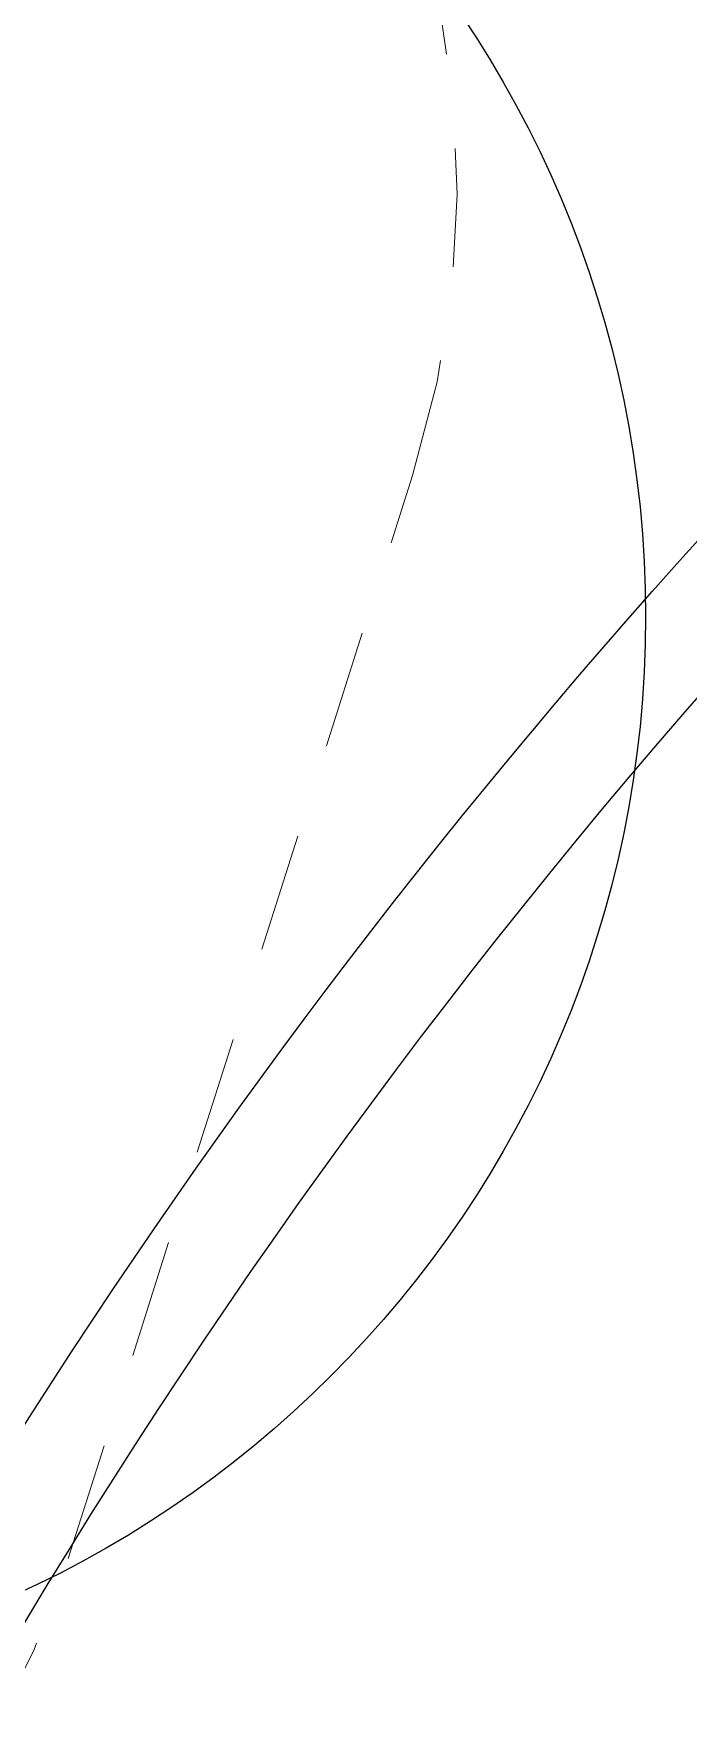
# Model space of a CAD drawing. Extents: x 309418 to 1212698, y 3438380 to 6877191.
# Drawn here: x 606460.883 to 606461.575, y 3438590.792 to 3438592.555 of the extents above; entities that cross this region are included whole.
import ezdxf

# ---------------------------------------------------------------- set-up
doc = ezdxf.new("R2010")
doc.units = 0
doc.header["$MEASUREMENT"] = 0
doc.linetypes.add('XR-LS-HARDSCAPE-LINES$1$HIDDEN2', pattern=[0.1875, 0.125, -0.0625])
doc.layers.add('LA-FLOWERING-TREE', color=221, linetype='Continuous')
doc.layers.add('LA-FURN-PERGOLA-POOL DECK-02', color=32, linetype='Continuous')
doc.layers.add('LA-FURN-PG-PLAY EQUIPMENT', color=160, linetype='Continuous', lineweight=5)
doc.layers.add('LA-FURN-PG-SAFETY ZONE', color=2, linetype='XR-LS-HARDSCAPE-LINES$1$HIDDEN2', lineweight=5)

# ---------------------------------------------------------------- blocks, each defined once
blk = doc.blocks.new('PGE-06')
at = {"layer": 'LA-FURN-PG-SAFETY ZONE'}
blk.add_lwpolyline([(-1.599707260681874, -2.842170943040401e-16, 0.414213562373095), (-0.5997072606818739, -0.9999999999999999), (0.5997072606818741, -1.000000000000001, 0.414213562373095), (1.599707260681874, 0, 0.4142135623730955), (0.5997072606818736, 1), (-0.5997072606818734, 1, 0.4142135623730954)], format="xyb", close=True, dxfattribs=at)
blk = doc.blocks.new('tent kids')
at = {"layer": 'LA-FURN-PERGOLA-POOL DECK-02'}
for points in [[(731928.7619885392, 294594.6280696202, 0.209882801469758), (731928.7619885391, 294599.6280696201, -0.8386801650704159)], [(731933.7619885391, 294594.6280696206, -0.209882801469758), (731933.7619885387, 294599.6280696204, 0.8386801650704159)]]:
    blk.add_lwpolyline(points, format="xyb", dxfattribs=at)
blk.add_lwpolyline([(731933.5428252015, 294599.3551824064, -0.05443009082491367), (731933.489101325, 294599.4089062831, -0.1820939061114381), (731929.0348757533, 294599.4089062829, -0.0544300910820724), (731928.9811518764, 294599.3551824059, -0.1820939061035677), (731928.9811518764, 294594.9009568343, -0.05443009098542499), (731929.0348757531, 294594.8472329577, -0.1820939061114341), (731933.4891013248, 294594.8472329574, -0.05443009136535499), (731933.5428252021, 294594.9009568344, -0.1820939061180606)], format="xyb", close=True, dxfattribs=at)

msp = doc.modelspace()

# ---------------------------------------------------------------- linework, layer by layer
at = {"layer": 'LA-FLOWERING-TREE'}
for radius in [3.133444992596136, 2.133444992596136, 1.133444992596136]:
    msp.add_circle((606460.3957817774, 3438591.939237881), radius, dxfattribs=at)

# ---------------------------------------------------------------- block references
at = {"layer": 'LA-FURN-PERGOLA-POOL DECK-02', "xscale": 1.097475299388668, "yscale": 1.097475299388668, "zscale": 1.097475299388668, "rotation": 321.6764723266944}
for p in [(-224215.0742796164, 3683059.530375102, 1.099229242788854e-07), (-224210.7693131276, 3683056.127646159, 1.099229242878724e-07)]:
    msp.add_blockref('tent kids', p, dxfattribs=at)
at = {"layer": 'LA-FURN-PG-PLAY EQUIPMENT', "rotation": 72.37455111461088}
msp.add_blockref('PGE-06', (606460.1484770228, 3438591.819402779, -3.341562585936032e-09), dxfattribs=at)

doc.saveas('drawing.dxf')
